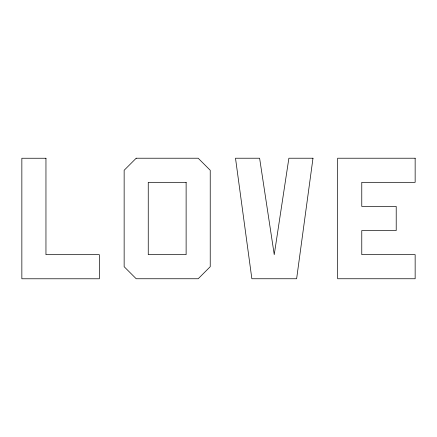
<?xml version="1.0" encoding="UTF-8"?>
<svg xmlns="http://www.w3.org/2000/svg" width="437" height="437" viewBox="0 0 437 437"><rect width="100%" height="100%" fill="white"/><g stroke="black" fill="none" stroke-linecap="round" stroke-linejoin="round"><path stroke-width="0.66" d="M312.99 158.221L296.63 278.751L251.859 278.751L235.505 158.221L259.611 158.221L274.245 254.645L288.884 158.221L312.99 158.221M136.202 158.221L124.146 170.277L124.146 266.701L136.202 278.751L198.18 278.751L210.23 266.701L210.23 170.277L198.18 158.221L136.202 158.221M45.956 158.249L21.85 158.249L21.85 278.779L99.336 278.779L99.336 254.673L45.956 254.673L45.956 158.249M415.15 158.221L337.664 158.221L337.664 278.751L415.15 278.751L415.15 254.645L361.77 254.645L361.77 230.539L396.212 230.539L396.212 206.433L361.77 206.433L361.77 182.327L415.15 182.327L415.15 158.221M186.124 182.327L148.252 182.327L148.252 254.645L186.124 254.645L186.124 182.327"/></g></svg>
